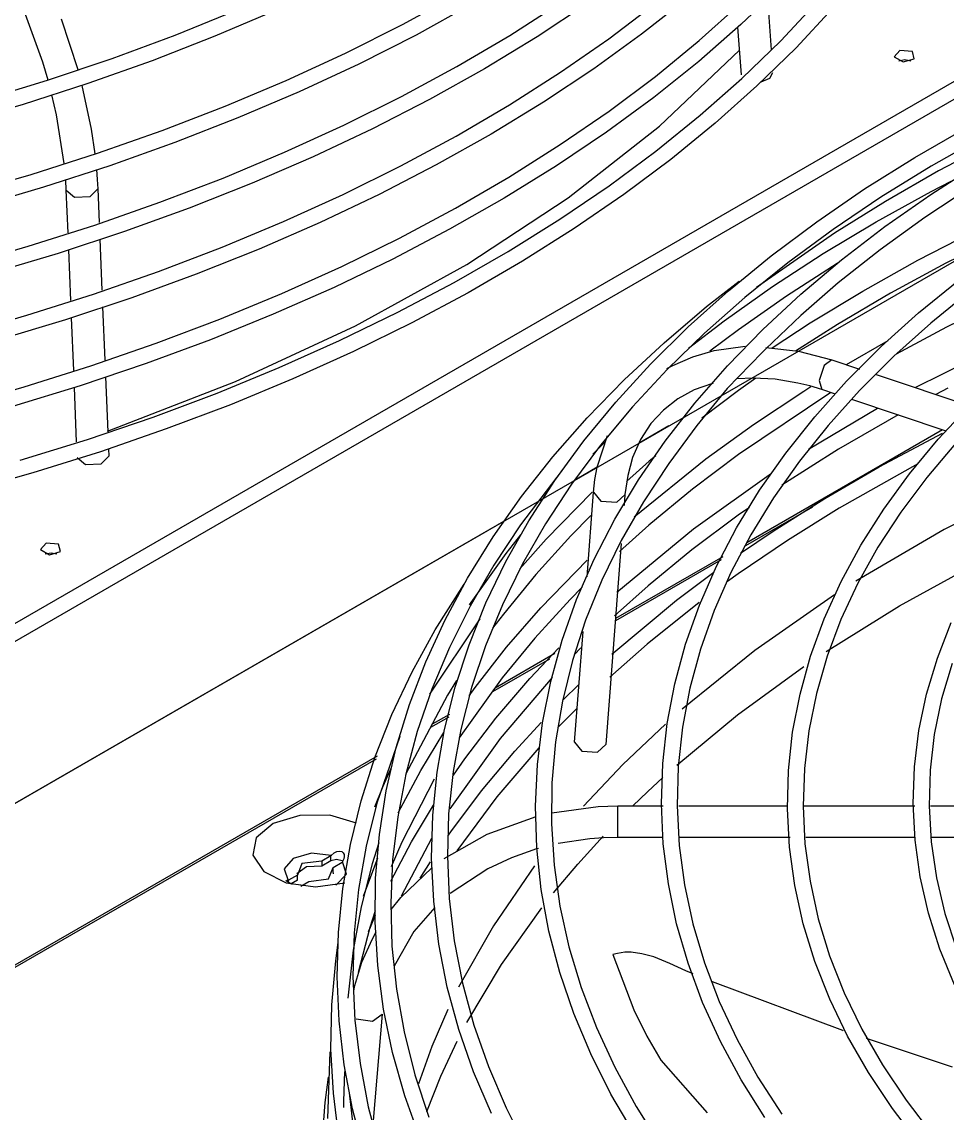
# Model space of a CAD drawing. Extents: x 594 to 813, y 174 to 240.
# Drawn here: x 760.374 to 761.111, y 204.157 to 205.026 of the extents above; entities that cross this region are included whole.
import ezdxf

# ---------------------------------------------------------------- set-up
doc = ezdxf.new("R2010")
doc.units = 0
doc.header["$MEASUREMENT"] = 0
doc.layers.add('AC.REF(S). PIPING', color=3, linetype='CONTINUOUS', lineweight=30)
doc.layers.add('LG-Product', color=3, linetype='CONTINUOUS')

# ---------------------------------------------------------------- blocks, each defined once
blk = doc.blocks.new('UW1-4')
at = {"layer": 'LG-Product', "color": 3, "linetype": 'Continuous'}
for p, q in [((3682.507, 4693.441), (3678.315, 4695.857)), ((3676.227, 4694.687), (3680.635, 4692.364)), ((3677.04, 4695.126), (3681.223, 4692.748)), ((3681.256, 4690.488), (3677.413, 4692.953)), ((3681.223, 4692.748), (3685.224, 4690.269)), ((3686.517, 4690.923), (3682.507, 4693.441)), ((3680.635, 4692.364), (3684.868, 4689.935)), ((3677.991, 4691.116), (3681.736, 4688.645)), ((3681.212, 4690.725), (3679.621, 4691.554)), ((3690.336, 4688.308), (3686.517, 4690.923)), ((3685.61, 4688.301), (3681.212, 4690.725)), ((3684.906, 4687.927), (3681.256, 4690.488)), ((3685.224, 4690.269), (3689.036, 4687.693)), ((3684.868, 4689.935), (3688.919, 4687.406)), ((3681.736, 4688.645), (3685.287, 4686.081)), ((3689.83, 4685.772), (3685.61, 4688.301)), ((3693.957, 4685.6), (3690.336, 4688.308)), ((3682.285, 4685.237), (3677.736, 4687.575)), ((3688.359, 4685.274), (3684.906, 4687.927)), ((3689.036, 4687.693), (3692.651, 4685.027)), ((3675.464, 4687.283), (3680.041, 4685.003)), ((3688.919, 4687.406), (3695.131, 4683.064)), ((3685.287, 4686.081), (3688.633, 4683.431)), ((3693.864, 4683.143), (3689.83, 4685.772)), ((3680.041, 4685.003), (3684.448, 4682.616)), ((3686.663, 4682.791), (3682.285, 4685.237)), ((3691.604, 4682.535), (3688.359, 4685.274)), ((3688.624, 4685.045), (3688.719, 4684.987)), ((3688.719, 4684.987), (3692.737, 4682.392)), ((3692.651, 4685.027), (3696.062, 4682.273)), ((3697.375, 4682.803), (3693.957, 4685.6)), ((3682.216, 4681.049), (3679.027, 4683.651)), ((3688.633, 4683.431), (3691.603, 4680.842)), ((3697.705, 4680.418), (3693.864, 4683.143)), ((3699.114, 4681.546), (3696.522, 4683.585)), ((3678.078, 4682.801), (3681.238, 4680.235)), ((3684.448, 4682.616), (3688.677, 4680.126)), ((3690.86, 4680.242), (3686.663, 4682.791)), ((3694.637, 4679.715), (3691.604, 4682.535)), ((3692.737, 4682.392), (3696.562, 4679.703)), ((3696.062, 4682.273), (3699.265, 4679.439)), ((3700.581, 4679.925), (3697.375, 4682.803)), ((3675.406, 4682.187), (3679.994, 4679.911)), ((3702.498, 4678.67), (3699.114, 4681.546)), ((3685.194, 4678.364), (3682.216, 4681.049)), ((3691.603, 4680.842), (3694.379, 4678.178)), ((3679.994, 4679.911), (3684.015, 4677.751)), ((3681.238, 4680.235), (3684.189, 4677.589)), ((3688.677, 4680.126), (3692.028, 4677.995)), ((3693.898, 4678.256), (3690.86, 4680.242)), ((3697.45, 4676.821), (3694.637, 4679.715)), ((3696.562, 4679.703), (3698.839, 4677.987)), ((3700.564, 4678.228), (3697.705, 4680.418)), ((3703.572, 4676.969), (3700.581, 4679.925)), ((3682.481, 4675.103), (3674.684, 4678.973)), ((3687.953, 4676.928), (3684.643, 4678.836)), ((3699.265, 4679.439), (3702.252, 4676.53)), ((3687.957, 4675.602), (3685.194, 4678.364)), ((3691.781, 4678.004), (3689.133, 4677.307)), ((3694.397, 4678.301), (3691.781, 4678.004)), ((3694.379, 4678.178), (3694.538, 4678.034)), ((3694.538, 4678.034), (3694.696, 4677.889)), ((3694.696, 4677.889), (3697.461, 4675.029)), ((3698.503, 4678.04), (3696.026, 4678.407)), ((3700.208, 4677.543), (3698.503, 4678.04)), ((3705.669, 4675.712), (3702.498, 4678.67)), ((3684.189, 4677.589), (3686.923, 4674.869)), ((3689.133, 4677.307), (3686.932, 4676.573)), ((3689.133, 4677.307), (3689.751, 4676.852)), ((3701.801, 4676.863), (3700.208, 4677.543)), ((3685.59, 4676.126), (3678.046, 4673.612)), ((3689.751, 4676.852), (3690.148, 4675.663)), ((3700.04, 4673.856), (3697.45, 4676.821)), ((3702.269, 4676.607), (3701.801, 4676.863)), ((3702.252, 4676.53), (3705.018, 4673.549)), ((3706.34, 4673.942), (3703.572, 4676.969)), ((3690.495, 4672.77), (3687.957, 4675.602)), ((3690.148, 4675.663), (3689.926, 4674.928)), ((3690.886, 4675.221), (3691.837, 4675.459)), ((3691.837, 4675.459), (3693.651, 4675.762)), ((3693.651, 4675.762), (3695.407, 4675.857)), ((3695.182, 4675.847), (3696.573, 4674.852)), ((3695.407, 4675.857), (3696.703, 4675.787)), ((3698.591, 4675.439), (3698.642, 4675.425)), ((3698.642, 4675.425), (3700.088, 4674.907)), ((3708.622, 4672.68), (3705.669, 4675.712)), ((3679.899, 4675.038), (3680.842, 4674.549)), ((3686.923, 4674.869), (3689.436, 4672.08)), ((3688.834, 4674.564), (3689.926, 4674.928)), ((3689.223, 4674.69), (3696.577, 4669.77)), ((3689.926, 4674.928), (3690.886, 4675.221)), ((3691.374, 4674.82), (3690.807, 4675.179)), ((3695.372, 4672.161), (3691.374, 4674.82)), ((3696.573, 4674.852), (3699.486, 4672.659)), ((3697.461, 4675.029), (3699.88, 4672.063)), ((3700.088, 4674.907), (3701.391, 4674.2)), ((3680.655, 4670.98), (3678.14, 4673.667)), ((3680.015, 4671.624), (3687.547, 4674.135)), ((3702.4, 4670.83), (3700.04, 4673.856)), ((3701.391, 4674.2), (3702.556, 4673.298)), ((3705.018, 4673.549), (3707.559, 4670.505)), ((3708.882, 4670.848), (3706.34, 4673.942)), ((3683.86, 4672.928), (3688.609, 4670.178)), ((3690.992, 4670.181), (3685.488, 4673.455)), ((3692.806, 4669.872), (3690.495, 4672.77)), ((3702.556, 4673.298), (3703.551, 4672.219)), ((3711.351, 4669.578), (3708.622, 4672.68)), ((3689.436, 4672.08), (3691.721, 4669.229)), ((3699.176, 4669.407), (3695.372, 4672.161)), ((3699.88, 4672.063), (3702.113, 4669.053)), ((3702.116, 4672.038), (3704.338, 4670.755)), ((3703.551, 4672.219), (3704.379, 4670.947)), ((3680.317, 4671.724), (3695.894, 4662.731)), ((3685.369, 4668.772), (3680.32, 4671.457)), ((3682.941, 4668.227), (3680.655, 4670.98)), ((3704.379, 4670.947), (3705.007, 4669.52)), ((3707.826, 4668.741), (3707.008, 4671.275)), ((3679.286, 4670.63), (3681.577, 4667.932)), ((3688.609, 4670.178), (3693.109, 4667.319)), ((3704.527, 4667.744), (3702.4, 4670.83)), ((3707.231, 4670.719), (3708.163, 4669.798)), ((3707.559, 4670.505), (3709.869, 4667.4)), ((3711.191, 4667.695), (3708.882, 4670.848)), ((3691.721, 4669.229), (3693.774, 4666.32)), ((3694.883, 4666.917), (3692.806, 4669.872)), ((3696.577, 4669.77), (3700.243, 4666.998)), ((3704.869, 4664.791), (3699.176, 4669.407)), ((3703.161, 4669.66), (3703.673, 4669.219)), ((3703.673, 4669.219), (3705.494, 4667.599)), ((3705.007, 4669.52), (3705.396, 4668.1)), ((3713.85, 4666.413), (3711.351, 4669.578)), ((3682.284, 4669.024), (3688.541, 4665.49)), ((3689.684, 4666.265), (3685.369, 4668.772)), ((3702.113, 4669.053), (3704.145, 4666)), ((3707.824, 4668.743), (3709.45, 4667.804)), ((3708.001, 4667.761), (3707.826, 4668.741)), ((3710.615, 4668.501), (3713.945, 4664.147)), ((3672.636, 4667.616), (3680.176, 4663.791)), ((3681.577, 4667.932), (3683.639, 4665.175)), ((3684.998, 4665.413), (3682.941, 4668.227)), ((3700.152, 4663.833), (3693.935, 4668.275)), ((3706.416, 4664.609), (3704.527, 4667.744)), ((3705.396, 4668.1), (3705.611, 4666.561)), ((3708.112, 4666.752), (3708.001, 4667.761)), ((3713.266, 4664.486), (3711.191, 4667.695)), ((3696.723, 4663.908), (3694.883, 4666.917)), ((3700.243, 4666.998), (3703.705, 4664.141)), ((3706.273, 4665.958), (3705.61, 4666.575)), ((3705.611, 4666.561), (3705.677, 4665.69)), ((3708.112, 4666.752), (3707.53, 4666.047)), ((3708.625, 4660.008), (3708.112, 4666.752)), ((3711.878, 4663.023), (3708.217, 4666.764)), ((3709.869, 4667.4), (3711.945, 4664.244)), ((3693.816, 4663.656), (3689.684, 4666.265)), ((3693.774, 4666.32), (3695.592, 4663.362)), ((3704.145, 4666), (3705.927, 4662.895)), ((3707.53, 4666.047), (3706.273, 4665.958)), ((3716.117, 4663.188), (3713.85, 4666.413)), ((3683.639, 4665.175), (3685.467, 4662.365)), ((3686.817, 4662.547), (3684.998, 4665.413)), ((3688.541, 4665.49), (3692.659, 4662.916)), ((3690.667, 4665.563), (3696.017, 4662.475)), ((3695.701, 4665.545), (3696.583, 4664.918)), ((3696.583, 4664.918), (3700.276, 4662.151)), ((3708.343, 4664.887), (3709.929, 4663.268)), ((3703.705, 4664.141), (3706.061, 4662.04)), ((3708.064, 4661.427), (3706.416, 4664.609)), ((3711.945, 4664.244), (3713.784, 4661.038)), ((3715.099, 4661.231), (3713.266, 4664.486)), ((3713.945, 4664.147), (3716.07, 4660.939)), ((3715.11, 4664.536), (3818.931, 4604.595)), ((3680.176, 4663.791), (3687.228, 4659.666)), ((3696.398, 4661.909), (3693.816, 4663.656)), ((3695.592, 4663.362), (3697.17, 4660.358)), ((3698.322, 4660.856), (3696.723, 4663.908)), ((3706.258, 4658.784), (3700.152, 4663.833)), ((3709.929, 4663.268), (3712.727, 4660.186)), ((3713.944, 4663.369), (3715.116, 4661.875)), ((3718.146, 4659.913), (3716.117, 4663.188)), ((3685.467, 4662.365), (3687.055, 4659.509)), ((3688.398, 4659.631), (3686.817, 4662.547)), ((3692.659, 4662.916), (3696.587, 4660.245)), ((3705.907, 4662.675), (3707.126, 4646.64)), ((3705.927, 4662.895), (3707.458, 4659.747)), ((3713.986, 4660.644), (3711.878, 4663.023)), ((3697.825, 4661.616), (3706.359, 4656.688)), ((3697.946, 4661.361), (3706.374, 4656.495)), ((3700.276, 4662.151), (3703.766, 4659.297)), ((3709.467, 4658.207), (3708.064, 4661.427)), ((3712.313, 4657.547), (3708.631, 4661.336)), ((3715.116, 4661.875), (3718.027, 4657.769)), ((3683.741, 4657.701), (3677.53, 4661.118)), ((3699.677, 4657.762), (3698.322, 4660.856)), ((3713.784, 4661.038), (3715.38, 4657.791)), ((3716.691, 4657.931), (3715.099, 4661.231)), ((3716.07, 4660.939), (3717.955, 4657.685)), ((3689.733, 4656.676), (3688.398, 4659.631)), ((3696.587, 4660.245), (3697.438, 4659.635)), ((3697.17, 4660.358), (3698.504, 4657.317)), ((3701.503, 4658.151), (3698.532, 4660.391)), ((3707.458, 4659.747), (3708.75, 4656.561)), ((3712.727, 4660.186), (3715.299, 4657.04)), ((3719.936, 4656.59), (3718.146, 4659.913)), ((3687.055, 4659.509), (3688.403, 4656.611)), ((3703.766, 4659.297), (3706.456, 4656.91)), ((3709.02, 4659.187), (3709.99, 4658.193)), ((3720.736, 4655.788), (3718.42, 4659.437)), ((3688.912, 4658.589), (3695.264, 4654.149)), ((3699.707, 4657.952), (3703.846, 4654.635)), ((3706.663, 4653.853), (3701.503, 4658.151)), ((3710.623, 4654.953), (3709.467, 4658.207)), ((3709.99, 4658.193), (3712.803, 4655.112)), ((3718.037, 4654.597), (3716.691, 4657.931)), ((3689.582, 4654.072), (3683.741, 4657.701)), ((3698.504, 4657.317), (3699.594, 4654.242)), ((3700.785, 4654.636), (3699.677, 4657.762)), ((3715.049, 4654.397), (3712.313, 4657.547)), ((3715.299, 4657.04), (3716.159, 4655.906)), ((3715.38, 4657.791), (3716.734, 4654.506)), ((3717.955, 4657.685), (3719.601, 4654.386)), ((3680.727, 4653.536), (3679.622, 4656.378)), ((3688.403, 4656.611), (3689.506, 4653.681)), ((3690.823, 4653.686), (3689.733, 4656.676)), ((3708.75, 4656.561), (3709.796, 4653.349)), ((3721.165, 4650.647), (3717.151, 4656.673)), ((3717.151, 4656.673), (3717.151, 4656.673)), ((3721.481, 4653.227), (3719.936, 4656.59)), ((3709.627, 4646.83), (3708.956, 4655.648)), ((3722.578, 4652.437), (3720.736, 4655.788)), ((3701.644, 4651.483), (3700.785, 4654.636)), ((3703.846, 4654.635), (3706.826, 4652.016)), ((3711.53, 4651.673), (3710.623, 4654.953)), ((3712.803, 4655.112), (3715.389, 4651.967)), ((3717.557, 4651.182), (3715.049, 4654.397)), ((3716.734, 4654.506), (3717.84, 4651.193)), ((3719.135, 4651.23), (3718.037, 4654.597)), ((3719.601, 4654.386), (3721.002, 4651.052)), ((3681.584, 4650.665), (3680.727, 4653.536)), ((3689.506, 4653.681), (3690.362, 4650.721)), ((3691.664, 4650.669), (3690.823, 4653.686)), ((3695.264, 4654.149), (3701.058, 4649.461)), ((3699.594, 4654.242), (3700.436, 4651.143)), ((3709.122, 4654.355), (3709.667, 4653.806)), ((3713.181, 4651.904), (3710.883, 4654.356)), ((3711.205, 4653.891), (3715.955, 4651.148)), ((3679.554, 4653.092), (3680.388, 4650.28)), ((3696.637, 4649.022), (3691.371, 4652.867)), ((3709.796, 4653.349), (3710.593, 4650.11)), ((3711.636, 4653.457), (3716.168, 4650.84)), ((3722.78, 4649.828), (3721.481, 4653.227)), ((3711.414, 4651.979), (3715.567, 4647.132)), ((3715.888, 4648.739), (3713.181, 4651.904)), ((3715.389, 4651.967), (3718.816, 4647.171)), ((3724.176, 4649.044), (3722.578, 4652.437)), ((3700.436, 4651.143), (3701.027, 4648.022)), ((3702.252, 4648.309), (3701.644, 4651.483)), ((3710.557, 4650.188), (3709.259, 4651.456)), ((3712.186, 4648.372), (3711.53, 4651.673)), ((3718.031, 4650.532), (3717.557, 4651.182)), ((3717.84, 4651.193), (3718.698, 4647.852)), ((3719.024, 4651.743), (3719.745, 4650.58)), ((3719.983, 4647.84), (3719.135, 4651.23)), ((3721.002, 4651.052), (3722.158, 4647.685)), ((3680.388, 4650.28), (3680.974, 4647.443)), ((3682.191, 4647.77), (3681.584, 4650.665)), ((3690.362, 4650.721), (3690.967, 4647.742)), ((3692.254, 4647.631), (3691.664, 4650.669)), ((3710.593, 4650.11), (3711.139, 4646.854)), ((3719.745, 4650.58), (3723.095, 4644.246)), ((3709.475, 4649.496), (3710.267, 4648.701)), ((3723.83, 4646.401), (3722.78, 4649.828)), ((3701.493, 4645.001), (3696.637, 4649.022)), ((3702.608, 4645.122), (3702.252, 4648.309)), ((3702.389, 4648.278), (3705.778, 4645.044)), ((3710.267, 4648.701), (3710.953, 4647.996)), ((3712.59, 4645.056), (3712.186, 4648.372)), ((3714.38, 4646.127), (3712.293, 4648.409)), ((3718.365, 4645.51), (3715.888, 4648.739)), ((3719.596, 4649.046), (3720.963, 4648.257)), ((3719.641, 4648.835), (3721.102, 4647.992)), ((3725.529, 4645.616), (3724.176, 4649.044)), ((3680.974, 4647.443), (3681.309, 4644.595)), ((3682.546, 4644.861), (3682.191, 4647.77)), ((3690.967, 4647.742), (3691.322, 4644.746)), ((3692.592, 4644.578), (3692.254, 4647.631)), ((3701.027, 4648.022), (3701.367, 4644.889)), ((3718.698, 4647.852), (3719.305, 4644.495)), ((3720.58, 4644.43), (3719.983, 4647.84)), ((3721.866, 4644.588), (3720.032, 4647.6)), ((3722.158, 4647.685), (3723.064, 4644.294)), ((3707.801, 4646.033), (3707.126, 4646.64)), ((3709.627, 4646.83), (3709.051, 4646.128)), ((3711.139, 4646.854), (3711.433, 4643.585)), ((3715.567, 4647.132), (3719.563, 4641.532)), ((3723.55, 4647.293), (3725.381, 4641.977)), ((3709.051, 4646.128), (3707.801, 4646.033)), ((3712.465, 4646.384), (3715.808, 4642.483)), ((3717.046, 4642.942), (3714.38, 4646.127)), ((3724.631, 4642.951), (3723.83, 4646.401)), ((3725.363, 4645.716), (3807.759, 4598.145)), ((3682.647, 4641.943), (3682.546, 4644.861)), ((3701.367, 4644.889), (3701.454, 4641.747)), ((3702.71, 4641.926), (3702.608, 4645.122)), ((3705.778, 4645.044), (3708.904, 4641.723)), ((3712.741, 4641.732), (3712.59, 4645.056)), ((3719.284, 4644.212), (3718.365, 4645.51)), ((3724.868, 4643.325), (3724.219, 4644.802)), ((3725.444, 4645.485), (3806.713, 4598.564)), ((3726.634, 4642.157), (3725.529, 4645.616)), ((3681.309, 4644.595), (3681.391, 4641.735)), ((3691.322, 4644.746), (3691.425, 4641.745)), ((3692.676, 4641.519), (3692.592, 4644.578)), ((3703.808, 4642.887), (3702.597, 4644.01)), ((3719.305, 4644.495), (3719.66, 4641.123)), ((3720.925, 4641.008), (3720.58, 4644.43)), ((3723.67, 4641.199), (3721.866, 4644.588)), ((3723.064, 4644.294), (3723.72, 4640.881)), ((3711.433, 4643.585), (3711.474, 4640.312)), ((3720.825, 4643.881), (3723.39, 4638.857)), ((3725.536, 4641.668), (3724.868, 4643.325)), ((3704.986, 4641.752), (3703.808, 4642.887)), ((3715.808, 4642.483), (3719.016, 4638.169)), ((3719.482, 4639.693), (3717.046, 4642.942)), ((3725.18, 4639.483), (3724.631, 4642.951)), ((3681.264, 4641.749), (3672.563, 4641.749)), ((3681.391, 4641.735), (3681.22, 4638.877)), ((3682.495, 4639.025), (3682.647, 4641.943)), ((3691.424, 4641.749), (3682.518, 4641.749)), ((3691.425, 4641.745), (3691.274, 4638.74)), ((3692.507, 4638.458), (3692.676, 4641.519)), ((3701.326, 4641.749), (3692.66, 4641.749)), ((3701.454, 4641.747), (3701.288, 4638.606)), ((3702.559, 4638.732), (3702.71, 4641.926)), ((3706.193, 4641.749), (3702.58, 4641.749)), ((3706.966, 4641.737), (3706.193, 4641.749)), ((3706.193, 4641.69), (3706.193, 4641.749)), ((3706.193, 4641.519), (3706.193, 4641.69)), ((3706.193, 4640.109), (3706.193, 4641.519)), ((3707.737, 4641.702), (3706.966, 4641.737)), ((3711.447, 4641.206), (3707.737, 4641.702)), ((3712.639, 4638.406), (3712.741, 4641.732)), ((3722.613, 4638.89), (3720.867, 4641.819)), ((3725.381, 4641.977), (3726.235, 4638.542)), ((3727.488, 4638.675), (3726.634, 4642.157)), ((3716.597, 4639.51), (3712.697, 4640.91)), ((3719.66, 4641.123), (3719.763, 4637.745)), ((3721.016, 4637.58), (3720.925, 4641.008)), ((3723.72, 4640.881), (3724.125, 4637.457)), ((3726.991, 4640.37), (3729.123, 4641.003)), ((3729.123, 4641.003), (3731.521, 4640.992)), ((3731.521, 4640.992), (3733.636, 4640.34)), ((3706.193, 4639.241), (3706.193, 4640.109)), ((3711.474, 4640.312), (3711.262, 4637.038)), ((3719.672, 4639.424), (3719.482, 4639.693)), ((3733.636, 4640.34), (3734.985, 4639.196)), ((3672.363, 4639.241), (3681.225, 4639.241)), ((3681.22, 4638.877), (3680.796, 4636.024)), ((3682.088, 4636.112), (3682.495, 4639.025)), ((3682.497, 4639.241), (3691.193, 4639.241)), ((3691.274, 4638.74), (3690.87, 4635.742)), ((3692.454, 4639.241), (3701.295, 4639.241)), ((3702.153, 4635.541), (3702.559, 4638.732)), ((3702.561, 4639.241), (3706.193, 4639.241)), ((3706.193, 4639.241), (3707.313, 4639.214)), ((3707.313, 4639.214), (3708.424, 4639.134)), ((3709.38, 4637.105), (3707.339, 4639.353)), ((3708.424, 4639.134), (3710.922, 4638.753)), ((3720.01, 4637.55), (3716.597, 4639.51)), ((3721.02, 4639.151), (3723.438, 4634.565)), ((3724.259, 4635.75), (3722.613, 4638.89)), ((3723.39, 4638.857), (3724.231, 4636.897)), ((3725.476, 4636.004), (3725.18, 4639.483)), ((3725.228, 4638.814), (3725.753, 4637.136)), ((3734.985, 4639.196), (3735.26, 4637.82)), ((3692.084, 4635.406), (3692.507, 4638.458)), ((3701.288, 4638.606), (3700.869, 4635.47)), ((3712.282, 4635.086), (3712.639, 4638.406)), ((3712.512, 4638.359), (3712.648, 4638.32)), ((3712.648, 4638.32), (3714.645, 4637.623)), ((3726.235, 4638.542), (3726.837, 4635.091)), ((3728.092, 4635.174), (3727.488, 4638.675)), ((3727.992, 4637.893), (3727.973, 4637.732)), ((3728.059, 4638.021), (3727.992, 4637.893)), ((3728.173, 4638.113), (3728.059, 4638.021)), ((3728.345, 4638.157), (3728.173, 4638.113)), ((3728.569, 4638.124), (3728.345, 4638.157)), ((3728.78, 4638.016), (3728.569, 4638.124)), ((3729.009, 4637.795), (3728.78, 4638.016)), ((3729.009, 4637.795), (3730.599, 4637.984)), ((3730.599, 4637.984), (3732.057, 4637.571)), ((3711.298, 4634.822), (3709.38, 4637.105)), ((3711.262, 4637.038), (3710.797, 4633.772)), ((3714.645, 4637.623), (3716.527, 4636.747)), ((3719.763, 4637.745), (3719.613, 4634.365)), ((3720.853, 4634.151), (3721.016, 4637.58)), ((3721.93, 4635.992), (3721.104, 4637.299)), ((3724.125, 4637.457), (3724.277, 4634.022)), ((3726.451, 4634.554), (3725.296, 4637.606)), ((3725.753, 4637.136), (3726.64, 4633.698)), ((3727.81, 4636.31), (3728.125, 4637.284)), ((3727.973, 4637.732), (3728.007, 4637.536)), ((3728.007, 4637.536), (3728.108, 4637.312)), ((3728.108, 4637.312), (3728.125, 4637.284)), ((3728.14, 4637.274), (3728.125, 4637.284)), ((3728.156, 4637.264), (3728.14, 4637.274)), ((3728.156, 4637.367), (3728.599, 4637.473)), ((3728.873, 4636.85), (3728.156, 4637.264)), ((3728.599, 4637.473), (3729.043, 4637.367)), ((3729.009, 4637.795), (3729.026, 4637.786)), ((3729.026, 4637.786), (3729.043, 4637.776)), ((3729.043, 4637.776), (3729.76, 4637.362)), ((3729.043, 4637.367), (3729.043, 4637.776)), ((3729.043, 4637.367), (3729.76, 4636.953)), ((3729.76, 4637.362), (3731.348, 4637.162)), ((3729.76, 4637.362), (3729.76, 4636.953)), ((3731.348, 4637.162), (3731.695, 4636.245)), ((3732.057, 4637.571), (3732.772, 4636.73)), ((3735.26, 4637.82), (3734.397, 4636.529)), ((3681.429, 4633.216), (3682.088, 4636.112)), ((3712.809, 4636.964), (3716.099, 4632.19)), ((3716.527, 4636.747), (3719.546, 4634.759)), ((3723.48, 4634.44), (3721.001, 4636.807)), ((3728.655, 4635.447), (3727.81, 4636.31)), ((3728.822, 4636.343), (3728.845, 4636.392)), ((3728.845, 4636.392), (3728.873, 4636.441)), ((3728.873, 4636.441), (3728.873, 4636.85)), ((3729.22, 4635.933), (3728.873, 4636.85)), ((3729.76, 4636.953), (3730.99, 4636.905)), ((3730.99, 4636.905), (3731.746, 4636.343)), ((3731.695, 4635.836), (3731.695, 4636.245)), ((3731.695, 4636.245), (3732.412, 4635.831)), ((3732.772, 4636.73), (3732.443, 4635.811)), ((3734.397, 4636.529), (3732.595, 4635.616)), ((3680.796, 4636.024), (3680.119, 4633.186)), ((3690.87, 4635.742), (3690.213, 4632.758)), ((3691.407, 4632.366), (3692.084, 4635.406)), ((3700.869, 4635.47), (3700.197, 4632.347)), ((3701.495, 4632.366), (3702.153, 4635.541)), ((3725.518, 4632.519), (3725.476, 4636.004)), ((3730.264, 4635.29), (3727.938, 4635.626)), ((3730.808, 4635.733), (3729.22, 4635.933)), ((3732.595, 4635.616), (3730.264, 4635.29)), ((3731.441, 4635.368), (3730.808, 4635.733)), ((3731.695, 4635.836), (3732.204, 4635.542)), ((3732.1, 4635.498), (3732.223, 4635.55)), ((3732.223, 4635.55), (3732.395, 4635.637)), ((3732.395, 4635.637), (3732.509, 4635.709)), ((3732.412, 4635.831), (3732.428, 4635.821)), ((3732.412, 4635.648), (3732.412, 4635.831)), ((3732.428, 4635.821), (3732.443, 4635.811)), ((3732.46, 4635.816), (3732.443, 4635.811)), ((3732.561, 4635.829), (3732.46, 4635.816)), ((3732.509, 4635.709), (3732.576, 4635.767)), ((3732.595, 4635.809), (3732.561, 4635.829)), ((3732.576, 4635.767), (3732.595, 4635.809)), ((3711.672, 4631.775), (3712.282, 4635.086)), ((3719.613, 4634.365), (3719.209, 4630.991)), ((3724.244, 4633.503), (3723.48, 4634.44)), ((3726.837, 4635.091), (3727.188, 4631.625)), ((3728.442, 4631.66), (3728.092, 4635.174)), ((3710.797, 4633.772), (3710.079, 4630.52)), ((3715.46, 4629.112), (3712.244, 4633.626)), ((3720.437, 4630.73), (3720.853, 4634.151)), ((3720.768, 4633.666), (3722.436, 4631.731)), ((3724.277, 4634.022), (3724.176, 4630.587)), ((3726.64, 4633.698), (3727.275, 4630.243)), ((3680.119, 4633.186), (3679.193, 4630.372)), ((3680.517, 4630.339), (3681.429, 4633.216)), ((3690.213, 4632.758), (3689.306, 4629.794)), ((3725.896, 4632.088), (3725.483, 4633.077)), ((3725.519, 4633.394), (3725.938, 4632.06)), ((3690.479, 4629.35), (3691.407, 4632.366)), ((3700.197, 4632.347), (3699.274, 4629.247)), ((3700.584, 4629.209), (3701.495, 4632.366)), ((3710.81, 4628.485), (3711.672, 4631.775)), ((3716.099, 4632.19), (3718.863, 4627.306)), ((3725.307, 4629.037), (3725.518, 4632.519)), ((3726.034, 4631.743), (3725.896, 4632.088)), ((3725.938, 4632.06), (3726.875, 4628.466)), ((3719.209, 4630.991), (3718.552, 4627.63)), ((3722.436, 4631.731), (3723.999, 4628.978)), ((3725.764, 4631.111), (3725.434, 4631.713)), ((3726.565, 4629.309), (3725.764, 4631.111)), ((3727.188, 4631.625), (3727.286, 4628.154)), ((3728.54, 4628.14), (3728.442, 4631.66)), ((3679.356, 4627.494), (3680.517, 4630.339)), ((3704.264, 4629.97), (3705.129, 4630.085)), ((3705.129, 4630.085), (3705.637, 4630.085)), ((3705.637, 4630.085), (3706.197, 4629.991)), ((3710.079, 4630.52), (3709.11, 4627.289)), ((3719.767, 4627.319), (3720.437, 4630.73)), ((3724.176, 4630.587), (3723.821, 4627.155)), ((3727.275, 4630.243), (3727.683, 4626.425)), ((3728.653, 4629.418), (3728.45, 4630.855)), ((3689.306, 4629.794), (3688.15, 4626.86)), ((3689.3, 4626.361), (3690.479, 4629.35)), ((3699.274, 4629.247), (3698.102, 4626.172)), ((3699.423, 4626.081), (3700.584, 4629.209)), ((3700.772, 4628.621), (3702.04, 4629.2)), ((3702.04, 4629.2), (3703.313, 4629.711)), ((3703.313, 4629.711), (3704.264, 4629.97)), ((3706.59, 4629.901), (3705.788, 4627.799)), ((3706.197, 4629.991), (3706.59, 4629.901)), ((3727.126, 4627.447), (3726.565, 4629.309)), ((3728.971, 4625.897), (3728.653, 4629.418)), ((3700.18, 4628.371), (3700.772, 4628.621)), ((3709.696, 4625.217), (3710.81, 4628.485)), ((3718.203, 4624.494), (3715.46, 4629.112)), ((3724.842, 4625.561), (3725.307, 4629.037)), ((3688.261, 4623.845), (3698.639, 4627.73)), ((3705.788, 4627.799), (3704.906, 4625.494)), ((3718.552, 4627.63), (3717.644, 4624.287)), ((3727.218, 4627.024), (3727.126, 4627.447)), ((3727.286, 4628.154), (3727.131, 4624.682)), ((3728.384, 4624.62), (3728.54, 4628.14)), ((3688.15, 4626.86), (3686.747, 4623.96)), ((3709.11, 4627.289), (3707.893, 4624.087)), ((3718.846, 4623.929), (3719.767, 4627.319)), ((3723.821, 4627.155), (3723.214, 4623.735)), ((3687.875, 4623.409), (3689.3, 4626.361)), ((3698.102, 4626.172), (3696.685, 4623.134)), ((3698.014, 4622.986), (3699.423, 4626.081)), ((3729.036, 4622.371), (3728.971, 4625.897)), ((3704.906, 4625.494), (3703.884, 4623.394)), ((3708.335, 4621.983), (3709.696, 4625.217)), ((3719.732, 4625.515), (3720.994, 4622.574)), ((3724.125, 4622.099), (3724.842, 4625.561)), ((3724.957, 4625.149), (3725.683, 4616.672)), ((3724.958, 4625.14), (3725.72, 4624.562)), ((3686.747, 4623.96), (3685.104, 4621.104)), ((3707.893, 4624.087), (3706.429, 4620.918)), ((3717.644, 4624.287), (3716.487, 4620.971)), ((3717.673, 4620.563), (3718.846, 4623.929)), ((3725.72, 4624.562), (3727.021, 4624.753)), ((3727.131, 4624.682), (3726.722, 4621.216)), ((3727.974, 4621.107), (3728.384, 4624.62)), ((3679.513, 4620.923), (3686.358, 4623.209)), ((3686.205, 4620.5), (3687.875, 4623.409)), ((3688.238, 4623.838), (3688.261, 4623.845)), ((3696.685, 4623.134), (3695.023, 4620.135)), ((3703.884, 4623.394), (3702.746, 4621.5)), ((3723.214, 4623.735), (3722.355, 4620.332)), ((3696.361, 4619.933), (3698.014, 4622.986)), ((3720.277, 4620.222), (3718.972, 4623.012)), ((3720.994, 4622.574), (3722.067, 4619.607)), ((3728.846, 4618.845), (3729.036, 4622.371)), ((3702.746, 4621.5), (3699.069, 4617.279)), ((3706.726, 4618.785), (3708.335, 4621.983)), ((3723.155, 4618.656), (3724.125, 4622.099)), ((3729.282, 4616.831), (3729.111, 4622.162)), ((3685.104, 4621.104), (3683.221, 4618.296)), ((3684.296, 4617.643), (3686.205, 4620.5)), ((3706.429, 4620.918), (3704.722, 4617.791)), ((3716.487, 4620.971), (3715.081, 4617.685)), ((3716.253, 4617.23), (3717.673, 4620.563)), ((3726.722, 4621.216), (3726.061, 4617.762)), ((3727.311, 4617.604), (3727.974, 4621.107)), ((3727.967, 4620.574), (3728.039, 4618.211)), ((3695.023, 4620.135), (3693.123, 4617.185)), ((3694.465, 4616.927), (3696.361, 4619.933)), ((3721.411, 4617.407), (3720.277, 4620.222)), ((3722.355, 4620.332), (3721.245, 4616.952)), ((3729.487, 4618.127), (3729.221, 4620.13)), ((3704.875, 4615.633), (3706.726, 4618.785)), ((3727.592, 4618.897), (3727.291, 4616.344)), ((3728.404, 4615.327), (3728.846, 4618.845)), ((3683.221, 4618.296), (3681.105, 4615.545)), ((3721.935, 4615.241), (3723.155, 4618.656)), ((3728.039, 4618.211), (3728.04, 4617.715)), ((3729.756, 4614.595), (3729.487, 4618.127)), ((3682.15, 4614.843), (3684.296, 4617.643)), ((3704.722, 4617.791), (3702.775, 4614.71)), ((3715.081, 4617.685), (3713.432, 4614.438)), ((3726.061, 4617.762), (3725.147, 4614.325)), ((3726.395, 4614.121), (3727.311, 4617.604)), ((3376.14, 4348.949), (3140.291, 4485.116)), ((3376.512, 4350.188), (3142.792, 4485.126)), ((3364.968, 4342.499), (3129.12, 4478.666)), ((3239.257, 4444.953), (3242.409, 4441.929)), ((3240.308, 4444.043), (3240.009, 4439.92)), ((3246.727, 4444.012), (3250.329, 4441.169)), ((3269.372, 4441.944), (3264.99, 4444.337)), ((3235.125, 4443.206), (3238.018, 4440.086)), ((3239.238, 4440.632), (3236.355, 4443.709)), ((3245.739, 4440.657), (3242.46, 4443.591)), ((3252.928, 4440.806), (3249.262, 4443.578)), ((3254.634, 4443.605), (3258.645, 4440.956)), ((3260.828, 4441.072), (3256.784, 4443.662)), ((3263.894, 4443.519), (3268.293, 4441.094)), ((3279.486, 4443.057), (3284.325, 4440.994)), ((3287.474, 4441.091), (3282.589, 4443.075)), ((3298.04, 4438.934), (3299.523, 4443.027)), ((3296.573, 4442.386), (3295.248, 4438.341)), ((3242.379, 4437.926), (3242.654, 4441.724)), ((3242.409, 4441.929), (3245.777, 4438.983)), ((3273.925, 4439.658), (3269.372, 4441.944)), ((3242.341, 4437.627), (3239.238, 4440.632)), ((3249.228, 4437.804), (3245.739, 4440.657)), ((3250.329, 4441.169), (3254.133, 4438.415)), ((3256.793, 4438.124), (3252.928, 4440.806)), ((3258.645, 4440.956), (3262.842, 4438.407)), ((3265.057, 4438.582), (3260.828, 4441.072)), ((3268.293, 4441.094), (3272.862, 4438.779)), ((3284.325, 4440.994), (3289.309, 4439.052)), ((3292.502, 4439.228), (3287.474, 4441.091)), ((3228.599, 4439.212), (3228.756, 4439.784)), ((3228.756, 4439.784), (3229.746, 4439.874)), ((3229.746, 4439.874), (3230.201, 4439.359)), ((3238.018, 4440.086), (3241.132, 4437.039)), ((3248.905, 4433.832), (3242.526, 4439.88)), ((3278.641, 4437.484), (3273.925, 4439.658)), ((3229.492, 4438.949), (3228.599, 4439.212)), ((3228.886, 4439.026), (3229.359, 4439.109)), ((3229.359, 4439.109), (3229.832, 4439.026)), ((3230.201, 4439.359), (3229.492, 4438.949)), ((3245.777, 4438.983), (3249.353, 4436.122)), ((3272.862, 4438.779), (3277.594, 4436.576)), ((3289.309, 4439.052), (3294.43, 4437.234)), ((3297.663, 4437.489), (3292.502, 4439.228)), ((3297.614, 4437.487), (3298.04, 4438.934)), ((3240.122, 4437.658), (3239.878, 4438.107)), ((3252.922, 4435.036), (3249.228, 4437.804)), ((3254.133, 4438.415), (3258.131, 4435.757)), ((3260.85, 4435.537), (3256.793, 4438.124)), ((3262.842, 4438.407), (3267.219, 4435.961)), ((3269.463, 4436.195), (3265.057, 4438.582)), ((3240.809, 4437.367), (3240.122, 4437.658)), ((3241.132, 4437.039), (3244.462, 4434.069)), ((3245.659, 4434.698), (3242.341, 4437.627)), ((3283.511, 4435.425), (3278.641, 4437.484)), ((3294.909, 4437.069), (3294.171, 4433.594)), ((3294.43, 4437.234), (3299.679, 4435.542)), ((3302.947, 4435.877), (3297.663, 4437.489)), ((3249.353, 4436.122), (3253.132, 4433.349)), ((3274.04, 4433.915), (3269.463, 4436.195)), ((3277.594, 4436.576), (3282.481, 4434.49)), ((3296.943, 4434.736), (3297.31, 4436.332)), ((3258.131, 4435.757), (3262.317, 4433.196)), ((3265.092, 4433.049), (3260.85, 4435.537)), ((3267.219, 4435.961), (3271.769, 4433.623)), ((3288.528, 4433.486), (3283.511, 4435.425)), ((3299.679, 4435.542), (3305.047, 4433.981)), ((3249.187, 4431.85), (3245.659, 4434.698)), ((3256.814, 4432.359), (3252.922, 4435.036)), ((3282.481, 4434.49), (3287.514, 4432.525)), ((3296.318, 4430.858), (3296.943, 4434.736)), ((3244.462, 4434.069), (3248.003, 4431.182)), ((3256.167, 4428.126), (3248.905, 4433.832)), ((3271.769, 4433.623), (3276.483, 4431.398)), ((3278.779, 4431.748), (3274.04, 4433.915)), ((3293.681, 4431.669), (3288.528, 4433.486)), ((3294.171, 4433.594), (3293.883, 4431.632)), ((3253.132, 4433.349), (3257.107, 4430.67)), ((3262.317, 4433.196), (3266.684, 4430.74)), ((3269.51, 4430.665), (3265.092, 4433.049)), ((3252.918, 4429.088), (3249.187, 4431.85)), ((3260.896, 4429.777), (3256.814, 4432.359)), ((3283.672, 4429.696), (3278.779, 4431.748)), ((3287.514, 4432.525), (3292.684, 4430.682)), ((3248.003, 4431.182), (3251.747, 4428.383)), ((3276.483, 4431.398), (3281.353, 4429.288)), ((3298.963, 4429.978), (3293.681, 4431.669)), ((3257.107, 4430.67), (3261.271, 4428.089)), ((3266.684, 4430.74), (3271.224, 4428.391)), ((3274.099, 4428.389), (3269.51, 4430.665)), ((3292.684, 4430.682), (3297.982, 4428.967)), ((3293.75, 4430.369), (3293.691, 4429.59)), ((3304.363, 4428.416), (3298.963, 4429.978)), ((3256.846, 4426.418), (3252.918, 4429.088)), ((3265.163, 4427.295), (3260.896, 4429.777)), ((3281.353, 4429.288), (3286.37, 4427.298)), ((3288.71, 4427.764), (3283.672, 4429.696)), ((3293.668, 4429.207), (3293.65, 4428.827)), ((3293.691, 4429.59), (3293.668, 4429.207)), ((3296.156, 4428.724), (3296.202, 4429.555)), ((3251.747, 4428.383), (3255.688, 4425.677)), ((3271.224, 4428.391), (3275.928, 4426.155)), ((3278.849, 4426.225), (3274.099, 4428.389)), ((3293.65, 4428.827), (3293.54, 4426.154)), ((3294.256, 4428.229), (3293.65, 4428.827)), ((3295.512, 4428.18), (3294.256, 4428.229)), ((3296.156, 4428.73), (3295.512, 4428.18)), ((3296.017, 4425.328), (3296.156, 4428.724)), ((3297.982, 4428.967), (3303.399, 4427.381)), ((3264.259, 4422.805), (3256.167, 4428.126)), ((3261.271, 4428.089), (3265.616, 4425.612)), ((3293.884, 4425.955), (3288.71, 4427.764)), ((3269.606, 4424.917), (3265.163, 4427.295)), ((3286.37, 4427.298), (3291.526, 4425.432)), ((3255.688, 4425.677), (3259.821, 4423.068)), ((3260.964, 4423.843), (3256.846, 4426.418)), ((3265.616, 4425.612), (3270.136, 4423.241)), ((3275.928, 4426.155), (3280.789, 4424.033)), ((3283.753, 4424.177), (3278.849, 4426.225)), ((3299.185, 4424.272), (3293.884, 4425.955)), ((3274.218, 4422.647), (3269.606, 4424.917)), ((3291.526, 4425.432), (3296.811, 4423.691)), ((3293.486, 4424.839), (3293.319, 4420.749)), ((3280.789, 4424.033), (3285.799, 4422.031)), ((3288.801, 4422.249), (3283.753, 4424.177)), ((3295.795, 4419.927), (3295.961, 4423.984)), ((3304.605, 4422.718), (3299.185, 4424.272)), ((3259.821, 4423.068), (3264.136, 4420.561)), ((3265.265, 4421.369), (3260.964, 4423.843)), ((3270.136, 4423.241), (3274.821, 4420.982)), ((3296.811, 4423.691), (3302.218, 4422.079)), ((3273.118, 4417.908), (3264.259, 4422.805)), ((3278.991, 4420.49), (3274.218, 4422.647)), ((3293.986, 4420.443), (3288.801, 4422.249)), ((3269.742, 4418.999), (3265.265, 4421.369)), ((3285.799, 4422.031), (3290.947, 4420.152)), ((3264.136, 4420.561), (3268.628, 4418.16)), ((3274.821, 4420.982), (3279.665, 4418.837)), ((3283.917, 4418.449), (3278.991, 4420.49)), ((3299.297, 4418.764), (3293.986, 4420.443)), ((3290.947, 4420.152), (3296.227, 4418.399)), ((3274.387, 4416.738), (3269.742, 4418.999)), ((3279.665, 4418.837), (3284.658, 4416.812)), ((3293.264, 4419.431), (3293.09, 4415.178)), ((3304.726, 4417.215), (3299.297, 4418.764)), ((3268.628, 4418.16), (3273.287, 4415.869)), ((3282.679, 4413.473), (3273.118, 4417.908)), ((3288.986, 4416.528), (3283.917, 4418.449)), ((3295.566, 4414.362), (3295.739, 4418.569)), ((3296.227, 4418.399), (3301.628, 4416.775)), ((3279.191, 4414.591), (3274.387, 4416.738)), ((3284.658, 4416.812), (3289.793, 4414.908)), ((3294.191, 4414.731), (3288.986, 4416.528)), ((3273.287, 4415.869), (3278.106, 4413.693)), ((3284.148, 4412.56), (3279.191, 4414.591)), ((3289.793, 4414.908), (3295.059, 4413.13)), ((3299.522, 4413.06), (3294.191, 4414.731)), ((3278.106, 4413.693), (3283.077, 4411.634)), ((3292.869, 4409.533), (3282.679, 4413.473)), ((3293.035, 4413.847), (3292.856, 4409.475)), ((3289.247, 4410.65), (3284.148, 4412.56)), ((3295.059, 4413.13), (3300.449, 4411.48)), ((3295.332, 4408.669), (3295.51, 4412.999)), ((3304.97, 4411.519), (3299.522, 4413.06)), ((3283.077, 4411.634), (3288.191, 4409.697)), ((3294.48, 4408.863), (3289.247, 4410.65)), ((3288.191, 4409.697), (3293.44, 4407.884)), ((3299.838, 4407.203), (3294.48, 4408.863)), ((3292.8, 4408.116), (3292.776, 4407.526)), ((3293.379, 4406.929), (3292.776, 4407.526)), ((3293.44, 4407.884), (3298.813, 4406.199)), ((3295.281, 4407.423), (3294.631, 4406.877)), ((3294.631, 4406.877), (3293.379, 4406.929)), ((3298.813, 4406.199), (3304.302, 4404.645)), ((3296.614, 4399.944), (3296.771, 4400.515)), ((3296.771, 4400.515), (3297.761, 4400.606)), ((3297.761, 4400.606), (3298.216, 4400.09)), ((3297.508, 4399.681), (3296.614, 4399.944)), ((3297.374, 4399.84), (3296.901, 4399.757)), ((3297.847, 4399.758), (3297.374, 4399.84)), ((3298.216, 4400.09), (3297.508, 4399.681))]:
    blk.add_line(p, q, dxfattribs=at)
blk = doc.blocks.new('A$C5B2C3915')
at = {"layer": 'LG-Product', "xscale": -1}
for p in [(3895.38, -4026.948), (4349.343, -4289.044)]:
    blk.add_blockref('UW1-4', p, dxfattribs=at)

msp = doc.modelspace()

# ---------------------------------------------------------------- block references
at = {"layer": 'AC.REF(S). PIPING', "linetype": 'Continuous', "xscale": 0.0099999999999909, "yscale": 0.0099999999999909, "zscale": 0.0099999999999909}
msp.add_blockref('A$C5B2C3915', (754.41716, 200.87435), dxfattribs=at)

doc.saveas('drawing.dxf')
